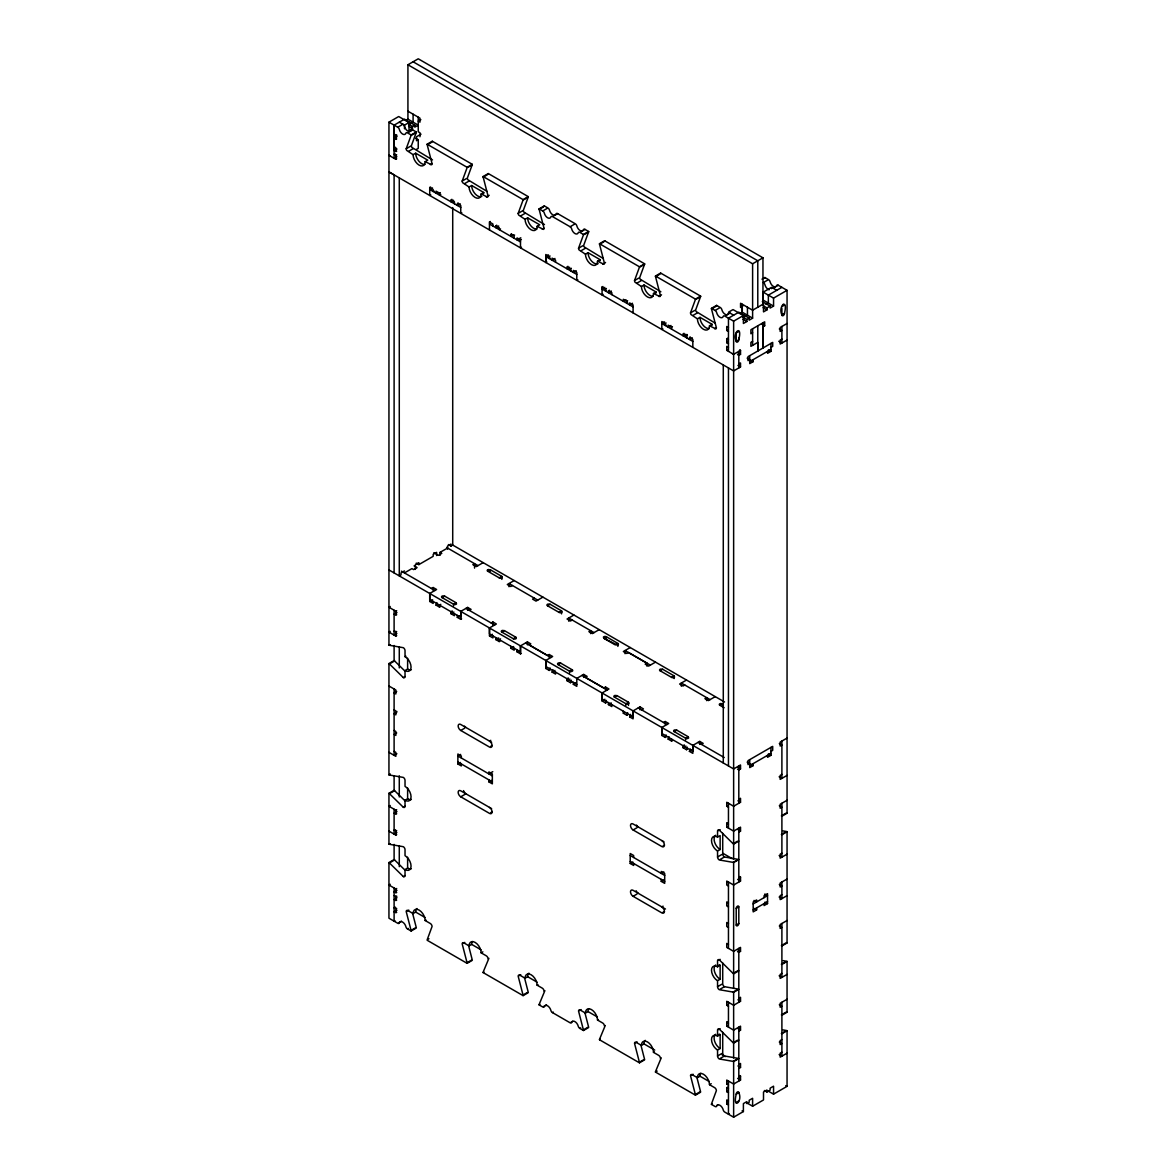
<?xml version="1.0" encoding="UTF-8"?>
<svg xmlns="http://www.w3.org/2000/svg" width="1176" height="1176" viewBox="0 0 1176 1176"><rect width="100%" height="100%" fill="white"/><g stroke="black" fill="none" stroke-linecap="round" stroke-linejoin="round"><path stroke-width="1.5" d="M431.46 588.5L433.18 587.515L436.619 589.499L429.725 593.483L429.725 599.451L460.757 617.356L460.757 611.388L467.651 607.419L471.091 609.403L469.371 610.403M447.541 549.236L447.541 546.046L450.981 544.062L450.981 546.046L452.716 545.061L452.716 207.564M491.2 623.001L492.92 622.001L496.375 624L489.481 627.969L489.481 633.952L520.498 651.857L520.498 645.889L527.392 641.905L530.832 643.889L529.112 644.889L547.487 655.517L549.207 654.518L552.661 656.502L545.767 660.486L545.767 666.454L576.784 684.373M573.344 682.374L573.344 684.359L576.799 686.343L576.799 678.39L583.678 674.421L587.133 676.406L585.398 677.405L603.803 688.004L605.522 687.019L608.962 689.004L602.068 692.987L602.068 698.956L633.1 716.86L633.1 710.892L639.994 706.908L643.434 708.908L641.714 709.892M663.543 722.505L665.263 721.505L668.718 723.505L661.823 727.474L661.823 733.442L692.84 751.361L692.84 745.393L699.735 741.409L703.189 743.394L701.455 744.393M733.633 859.171L733.633 321.166L743.394 315.536L743.394 323.488L746.848 321.504L746.848 319.505L742.967 317.27M736.22 334.778L736.22 341.231A1.823 1.058 -60 0 0 737.514 341.981A1.823 1.058 -60 0 0 738.807 339.746C742.747 323.415 731.942 332.352 736.22 341.231L738.807 339.746L738.807 337.6M757.785 307.23L757.785 260.793L413.099 61.784M762.959 304.246L762.959 257.809L418.259 58.8L407.925 64.768L407.925 119.158L418.244 125.156L414.79 127.14L414.79 125.156L404.485 119.158M781.893 308.406L781.893 314.874A1.823 1.058 -60 0 0 783.187 315.609A1.823 1.058 -60 0 0 784.48 313.375C788.42 297.043 777.615 305.995 781.893 314.874L784.465 313.375M781.393 815.865A2.44 1.411 60 0 0 781.893 816.232L787.053 813.248L787.053 290.325L778.247 285.239A2.44 1.411 60 0 0 776.63 285.636A4.88 2.822 60 0 1 776.145 286.4M396.694 136.681L396.915 135.857M413.099 154.688L415.687 153.189L427.741 160.156L425.168 161.656A8.526 4.925 60 0 1 419.126 165.14A8.526 4.925 60 0 1 413.099 154.688L406.705 150.41A2.44 1.411 60 0 1 406.205 148.72L411.056 135.505A2.44 1.411 60 0 0 411.13 134.975L416.304 131.991L412.673 129.889A2.44 1.411 60 0 0 411.041 130.286A4.88 2.822 60 0 1 410.556 131.05M416.304 131.991A2.44 1.411 60 0 1 416.23 132.52L411.38 145.736A2.44 1.411 60 0 0 411.879 147.426L432.518 159.921M469.077 187.013L471.664 185.514L483.733 192.482L481.146 193.966A8.526 4.925 60 0 1 475.119 197.45A8.526 4.925 60 0 1 469.077 187.013L462.697 182.736A2.44 1.411 60 0 1 462.183 181.045L467.048 167.83A2.44 1.411 60 0 0 467.107 167.301L472.282 164.317L432.298 141.223L427.123 144.207A2.396 1.382 60 0 0 427.167 144.663L432.062 163.64A2.44 1.411 60 0 1 431.548 164.758L425.168 161.656M472.282 164.317A2.44 1.411 60 0 1 472.208 164.846L467.357 178.046A2.44 1.411 60 0 0 467.857 179.752L487.011 191.379M525.069 219.324L527.656 217.839L539.71 224.807L537.123 226.292A8.526 4.925 60 0 1 531.096 229.776A8.526 4.925 60 0 1 525.069 219.324L518.675 215.061A2.44 1.411 60 0 1 518.175 213.356L523.026 200.141A2.44 1.411 60 0 0 523.1 199.626L528.274 196.642L488.29 173.548L483.115 176.532A2.44 1.411 60 0 0 483.189 177.15L488.04 195.966A2.44 1.411 60 0 1 487.54 197.083L481.146 193.966M528.274 196.642A2.44 1.411 60 0 1 528.2 197.156L523.335 210.372A2.44 1.411 60 0 0 523.849 212.077L544.488 224.572M585.442 254.192L588.029 252.693L600.098 259.661L597.511 261.16A8.526 4.925 60 0 1 591.484 264.644A8.526 4.925 60 0 1 585.442 254.192L579.048 249.915A2.44 1.411 60 0 1 578.548 248.224L583.399 235.009A2.44 1.411 60 0 0 583.472 234.48L588.647 231.496L585.016 229.394A2.44 1.411 60 0 0 583.384 229.776A4.88 2.822 60 0 1 580.135 230.555A4.88 2.822 60 0 1 576.887 226.027L576.637 225.366A2.44 1.411 60 0 0 575.255 223.763L557.644 213.606A2.44 1.411 60 0 0 556.028 213.988A4.88 2.822 60 0 1 552.779 214.767A4.88 2.822 60 0 1 549.53 210.239L549.28 209.563A2.44 1.411 60 0 0 547.898 207.976L544.268 205.874L539.093 208.858A2.44 1.411 60 0 0 539.167 209.46L544.018 228.291A2.44 1.411 60 0 1 543.518 229.394L537.123 226.292M588.647 231.496A2.44 1.411 60 0 1 588.573 232.025L583.722 245.24A2.44 1.411 60 0 0 584.222 246.931L603.361 258.573M641.42 286.518L644.007 285.018L656.076 291.986L653.489 293.471A8.526 4.925 60 0 1 647.462 296.955A8.526 4.925 60 0 1 641.42 286.503L635.04 282.24A2.44 1.411 60 0 1 634.525 280.535L639.391 267.334A2.44 1.411 60 0 0 639.465 266.805L644.624 263.821L604.64 240.727L599.481 243.711A2.396 1.382 60 0 0 599.51 244.167L604.405 263.145A2.44 1.411 60 0 1 603.891 264.262L597.511 261.16M644.624 263.821A2.44 1.411 60 0 1 644.551 264.35L639.7 277.551A2.44 1.411 60 0 0 640.214 279.256L660.838 291.751M697.412 318.828L699.999 317.344L712.053 324.311L709.481 325.796A8.526 4.925 60 0 1 703.439 329.28A8.526 4.925 60 0 1 697.412 318.828L691.018 314.565A2.44 1.411 60 0 1 690.518 312.86L695.369 299.645A2.44 1.411 60 0 0 695.442 299.116L700.617 296.131L660.633 273.053L655.458 276.037A2.44 1.411 60 0 0 655.532 276.654L660.383 295.47A2.44 1.411 60 0 1 659.883 296.587L653.489 293.471M700.617 296.131A2.44 1.411 60 0 1 700.543 296.661L695.692 309.876A2.44 1.411 60 0 0 696.192 311.581L715.331 323.209M488.907 958.322L483.189 972.038A2.44 1.411 60 0 0 483.115 972.567L523.1 995.646L528.274 992.662A2.44 1.411 60 0 0 528.2 992.059L524.555 977.947M544.885 990.648L539.167 1004.363A2.44 1.411 60 0 0 539.093 1004.892L542.739 1006.979A2.44 1.411 60 0 0 544.12 1006.979L544.841 1005.833A4.88 2.808 60 0 1 550.368 1009.023L551.103 1011.022A2.44 1.411 60 0 0 552.485 1012.61L570.095 1022.782A2.44 1.411 60 0 0 571.477 1022.782L572.197 1021.621A4.88 2.808 60 0 1 577.725 1024.811L578.46 1026.81A2.44 1.411 60 0 0 579.841 1028.412L583.472 1030.514L588.647 1027.53A2.44 1.411 60 0 0 588.573 1026.913L584.928 1012.801M605.258 1025.501L599.554 1039.216A2.44 1.411 60 0 0 599.481 1039.746L639.465 1062.825L644.624 1059.841A2.44 1.411 60 0 0 644.551 1059.238L640.92 1045.126M661.25 1057.827L655.532 1071.542A2.44 1.411 60 0 0 655.458 1072.071L695.442 1095.15L700.617 1092.166A2.44 1.411 60 0 0 700.543 1091.563L696.898 1077.437M405.014 671.158L394.607 660.956A2.44 1.411 60 0 0 394.107 660.574L388.947 663.573A2.44 1.411 60 0 1 389.432 663.94L403.309 677.552L405.029 676.553L405.029 670.585A8.526 4.925 60 0 0 411.056 667.101A8.526 4.925 60 0 0 405.029 656.649L405.029 650.681A2.44 1.411 60 0 0 403.309 647.697L389.432 645.286A2.44 1.411 60 0 1 388.947 645.095L388.947 122.172L398.708 116.527L409.027 122.51L409.027 130.477L412.467 128.478L412.467 126.493L408.587 124.259M396.871 156.731L394.107 158.319L394.107 125.156L403.882 119.511M405.632 120.496L407.925 119.158M388.947 122.172L397.753 127.243L402.06 124.759M399.281 122.172L404.485 125.141L409.027 122.51M409.63 124.156L413.099 122.157L413.099 114.19M420.846 119.658L418.259 121.157L419.994 122.157L419.994 118.173L407.925 111.206M394.107 134.431L396.694 134.931M412.467 126.493L414.79 125.156M396.694 136.93L394.107 138.415L396.694 138.915M408.351 132.374L412.673 129.889M411.923 135.005L416.23 132.52M421.037 134.152L416.51 136.754L416.51 140.738L418.244 139.738L418.244 148.367L416.51 149.367M396.988 149.029L394.107 150.69L396.694 151.189M394.974 153.835L394.107 154.335L396.694 154.835M406.205 148.72L410.512 146.236M408.792 151.204L413.099 148.72M389.976 155.923L388.947 155.335L395.842 159.319L396.694 158.819M428.637 144.001L431.504 142.34M430.328 164.64L432.062 163.64M430.769 194.863L429.725 195.466L429.725 187.513L430.592 187.013M467.901 167.33L472.208 164.846M432.474 187.91L429.71 189.498L460.742 207.417M434.032 190.982L433.18 191.482L433.18 189.498L429.725 187.513M436.913 192.644L436.046 193.143L436.046 191.159L439.501 193.143L440.353 192.644M462.183 181.045L466.49 178.546M440.794 194.393L439.501 195.128L439.501 193.143M464.77 183.529L469.077 181.045M483.189 177.15L487.496 174.665M453.569 200.273L450.981 201.772L451.849 199.288M460.183 203.757L457.302 205.418L458.17 202.934M486.32 196.965L489.187 195.304M461.786 212.782L460.757 213.37L460.757 205.418L457.302 203.433M523.893 199.655L528.2 197.156M489.466 229.967L489.481 221.999L490.333 221.5M498.668 225.983L495.802 227.644L496.654 225.145M518.175 213.356L522.482 210.871M520.762 215.84L525.069 213.356M500.535 228.879L499.241 229.629L499.241 227.644L495.802 225.645M539.167 209.46L543.474 206.976M539.093 208.858L542.739 210.96L547.046 208.475M513.324 234.774L510.737 236.258L511.589 233.774M553.337 216.09L557.644 213.606M520.792 237.758L517.058 239.904L517.058 237.919L520.498 239.904L521.365 239.419M542.298 229.276L544.018 228.291M521.527 247.269L520.498 247.871L520.498 239.904M542.739 210.96A2.44 1.411 60 0 1 544.12 212.547L544.356 213.224A4.88 2.822 60 0 0 547.604 217.751A4.88 2.822 60 0 0 550.853 216.972A2.44 1.411 60 0 1 552.485 216.59L570.095 226.748L574.403 224.263M580.709 231.878L585.016 229.394M546.811 261.866L545.782 262.469L545.752 256.515L548.501 254.913M584.266 234.509L588.573 232.025M545.782 262.469L545.782 254.501L549.221 256.5L550.089 256M550.089 257.985L549.221 258.485L549.221 256.5M554.969 258.485L552.088 260.146L552.088 258.147L555.542 260.146L555.542 262.13M578.548 248.224L582.855 245.725M581.135 250.709L585.442 248.224M599.554 244.329L603.861 241.844M569.61 267.275L567.038 268.76L567.89 266.276M567.038 266.776L570.478 268.76L571.345 268.275M571.345 270.26L570.478 270.759L570.478 268.76M576.225 270.759L573.344 272.42L573.344 270.421L576.799 272.42L576.769 280.388L577.828 279.785M602.671 264.144L605.552 262.483M603.112 294.368L602.068 294.97L602.068 287.003L602.935 286.518M640.244 266.834L644.551 264.335M604.817 287.414L602.068 289.002L633.085 306.921M602.068 287.003L605.522 289.002L606.39 288.502M606.39 290.487L605.522 290.986L605.522 289.002M611.27 290.986L608.389 292.648L609.256 290.163M634.54 280.535L638.847 278.05M637.113 283.034L641.42 280.535M655.532 276.654L659.839 274.155M626.161 299.909L623.324 301.276L623.324 299.277L626.779 301.276L627.646 300.777M627.646 302.761L626.779 303.261L626.779 301.276M632.526 303.261L629.645 304.922L629.645 302.923L633.1 304.922L633.085 312.889M658.663 296.455L661.529 294.809M407.925 64.768L752.611 263.777L762.959 257.809M696.236 299.145L700.543 296.661M664.572 321.901L661.809 323.503L692.826 341.407M662.852 328.868L661.823 329.456L661.823 321.504L665.263 323.488L666.13 322.988M666.13 324.988L665.263 325.487L665.263 323.488M690.518 312.86L694.825 310.376M671.011 325.487L668.144 327.134L668.144 325.149L671.584 327.134L672.452 326.649M693.105 315.344L697.412 312.86M709.481 325.796L715.861 328.898A2.44 1.411 60 0 0 716.375 327.781L711.509 308.965A2.44 1.411 60 0 1 711.436 308.362L716.61 305.378L720.241 307.48A2.44 1.411 60 0 1 721.623 309.067L721.873 309.744A4.88 2.822 60 0 0 726.136 314.683M761.989 279.168L764.87 277.507L768.501 279.609A2.44 1.411 60 0 1 770.133 281.873A4.88 2.822 60 0 0 775.366 286.826M711.509 308.965L715.817 306.48M711.436 308.362L715.082 310.464L719.389 307.965M767.649 280.108L763.327 282.593A2.44 1.411 60 0 1 764.959 284.857A4.88 2.822 60 0 0 769.222 289.796M685.667 334.278L683.08 335.763L683.932 333.278M683.08 333.778L686.519 335.763L687.387 335.263M787.053 290.325L773.558 298.116L773.558 306.083L763.195 300.13L763.195 292.163L771.574 287.326L776.748 290.31M687.387 337.262L686.519 337.762L686.519 335.763M725.695 315.594L730.002 313.095A2.44 1.411 60 0 0 728.37 313.492A4.88 2.822 60 0 1 727.106 314.683M773.94 287.723L778.247 285.239M763.077 305.657L766.958 307.906L766.958 309.891L763.503 311.89L763.503 303.923L752.611 310.214L740.557 303.246L740.557 307.23L743.129 305.731M692.267 337.762L689.401 339.408L690.253 336.924M781.893 287.341L768.369 295.147L768.369 303.114M739.954 313.536L742.247 312.213L752.611 318.167L752.611 263.777M714.64 328.78L716.375 327.781M728.458 351.359L728.458 318.181L738.807 312.213L743.967 315.197L743.967 317.197L747.451 315.183L747.451 307.23M766.061 304.437L768.384 303.099M728.458 327.472L726.739 326.472L726.739 330.456L727.606 329.956M746.848 319.505L749.171 318.167L749.171 320.166L752.611 318.167M766.958 307.906L770.118 306.083L770.118 308.068L773.558 306.083M736.22 332.94L738.807 331.456M781.893 306.583L784.465 305.084L783.187 304.334M728.458 343.73L726.739 342.731L726.739 338.747L727.606 338.247M726.739 342.731L727.606 342.231M752.611 332.764L750.891 333.764L750.891 329.78L764.679 321.812L764.679 325.796L762.959 326.796L762.959 348.022L762.959 322.812M728.458 347.376L726.739 346.376L726.739 350.36L727.606 349.86M752.611 341.393L750.891 342.378L750.891 346.361L757.785 342.378L757.785 351.007L757.785 325.796M726.739 350.36L733.633 354.344L740.527 350.36L739.66 349.86M787.053 323.488L780.158 327.472L780.158 331.456L781.893 330.456L779.306 328.971M740.527 350.36L740.527 354.344L738.807 355.328L737.514 354.593M738.807 363.957L740.527 362.958L740.527 366.941L733.633 370.925L388.947 171.917L394.107 174.901L394.107 572.918M781.893 339.085L780.158 340.07L780.158 344.053L787.053 340.07M770.986 347.361L772.705 346.376L772.705 342.392L748.01 356.651L748.01 360.635L749.729 359.635L747.142 358.151M749.7 361.649L770.956 349.375M753.184 359.635L753.184 361.635L749.729 363.619L749.7 355.666M770.956 343.407L770.986 351.345L767.546 353.329L767.546 351.345M404.456 570.933L401.001 572.918L401.001 574.902L399.281 575.902L399.281 177.885M404.456 572.918L411.923 568.611L413.643 569.596L417.098 567.611L414.07 565.876M416.23 563.128L418.818 564.627L433.18 556.336L433.18 554.337L436.619 552.352L436.619 555.542M440.074 555.337L440.074 552.352L447.541 548.045M390.241 606.493L388.947 607.242L395.842 611.226L396.694 610.726M396.988 612.549L394.107 614.21L396.694 614.71M483.16 562.643L476.265 566.611L472.811 564.627L474.545 563.627L474.545 568.111M429.725 593.483L429.725 601.436L432.606 599.789M442.088 597.629L444.66 596.129L456.156 602.774L456.538 603.935A1.823 1.058 0 0 1 453.833 604.376L441.867 597.481A1.808 1.044 0 0 1 442.632 595.923L444.66 596.129M487.746 571.257L490.333 569.772L501.829 576.402L502.211 577.563A1.823 1.058 0 0 1 500.535 578.195A1.808 1.044 0 0 1 499.506 578.019L487.54 571.11A1.808 1.044 0 0 1 488.305 569.551M436.913 602.597L436.046 605.096L439.501 607.081L440.353 606.581M390.241 631.38L388.947 632.115L395.842 636.098L396.694 635.599M436.046 605.096L436.913 604.596M440.794 604.346L439.501 605.096L439.501 607.081M394.107 631.13L396.694 631.63M396.871 633.511L394.107 635.114L394.107 610.226M456.156 602.774L453.569 604.258L453.569 605.758M499.241 577.886L501.829 576.402L501.829 579.386M388.947 645.095L389.8 644.595M389.432 645.286L390.3 644.801M452.275 610.976L450.981 611.726L450.981 613.71L454.436 615.71L454.436 613.71M450.981 613.71L453.863 612.049M514.177 580.547L507.282 584.531L510.737 586.515L512.457 585.516M457.302 615.371L457.302 617.356L460.183 615.71M457.302 617.356L460.757 619.355L461.609 618.855M390.3 663.44L394.607 660.956M405.029 656.649L405.896 656.149M405.029 670.585L407.616 669.085A8.526 4.925 60 0 0 411.321 669.761M534.286 598.128L532.566 599.113L536.006 601.112L542.9 597.129M489.481 627.969L489.481 635.937L492.347 634.276M396.694 691.488L394.107 692.987L395.842 693.987L395.842 690.003L388.947 686.02M501.829 632.115L504.416 630.63L515.896 637.26L516.293 638.421A1.823 1.058 0 0 1 513.574 638.877L501.608 631.968A1.808 1.044 0 0 1 502.387 630.424L504.416 630.63M547.501 605.758L550.089 604.258L561.569 610.888L561.952 612.064A1.823 1.058 0 0 1 559.247 612.505L547.281 605.611A1.808 1.044 0 0 1 548.06 604.052L550.089 604.258M495.802 637.598L495.802 639.582L498.668 637.921M500.535 638.833L499.241 639.582L499.241 641.567L500.109 641.082M513.324 638.759L515.896 637.26M558.982 612.387L561.569 610.888L561.569 613.872M510.737 646.212L510.737 648.211L513.603 646.55M573.932 615.033L567.038 619.017L570.478 621.016L572.197 620.017M517.058 649.872L517.058 651.857L517.91 651.357M517.058 651.857L520.498 653.841L521.365 653.341M396.694 732.957L394.107 734.441L395.842 735.441L395.842 731.457L394.107 730.458M599.216 629.63L592.322 633.599L588.882 631.615L590.602 630.615L590.602 633.599M396.871 753.742L394.107 755.345L394.107 689.004M545.782 660.486L545.782 668.438L546.634 667.939M550.089 667.939L549.221 670.423L550.089 669.938M558.13 664.631L560.717 663.132L572.403 669.923A1.837 1.058 0 0 1 572.183 671.261A1.837 1.058 0 0 1 569.86 671.393L557.894 664.484A1.837 1.058 0 0 1 558.115 663.132A1.837 1.058 0 0 1 560.467 662.999L560.702 663.146M552.955 669.6L552.088 672.084L555.542 674.083L555.542 672.084M552.088 672.084L554.969 670.423M491.627 742.321L460.757 724.49A3.66 2.117 60 0 0 458.17 725.989A3.66 2.117 60 0 0 460.757 730.458L464.623 728.223M388.947 663.573L388.947 774.808L390.241 774.058M388.947 774.808A2.44 1.411 60 0 0 389.432 775.013L390.3 774.514M572.197 669.761L569.61 671.261L569.61 672.745M568.331 677.979L567.038 678.728L567.038 680.713L570.478 682.697L571.345 682.198M567.038 680.713L569.904 679.052M571.345 680.213L570.478 682.697M630.233 647.535L623.339 651.519L626.793 653.503L628.513 652.518L646.888 663.132L646.888 666.116M573.344 684.359L576.225 682.697M405.014 870.167L394.607 859.95A2.44 1.411 60 0 0 394.107 859.582L388.947 862.567A2.44 1.411 60 0 1 389.432 862.949L403.309 876.561L405.029 875.561L405.029 869.593A8.526 4.925 60 0 0 411.056 866.109A8.526 4.925 60 0 0 405.029 855.658L405.029 849.689A2.44 1.411 60 0 0 403.309 846.705L389.432 844.294A2.44 1.411 60 0 1 388.947 844.103L388.947 793.285L394.107 790.301A2.44 1.411 60 0 1 394.607 790.669L405.014 800.871M390.3 793.153L394.607 790.669M460.639 754.419L457.876 756.006L492.347 775.91M490.774 740.336L489.481 741.071A3.66 2.117 60 0 1 492.068 745.555L490.774 746.304M461.33 757.991L461.33 756.006L457.876 754.007L457.876 763.959L460.463 762.474M390.241 805.501L388.947 806.251L395.842 810.235L396.694 809.735M388.947 793.285A2.44 1.411 60 0 1 389.432 793.653L403.309 807.265L405.029 806.266L405.029 800.297L407.616 798.813A8.526 4.925 60 0 0 411.321 799.474M646.888 663.132L645.154 664.131L648.608 666.116L655.502 662.132M396.988 811.558L394.107 813.219L396.694 813.718M602.068 692.987L602.068 700.94L604.949 699.279M606.39 700.44L605.522 702.939L606.39 702.44M614.431 697.133L617.018 695.633L628.499 702.263L628.881 703.439A1.823 1.058 0 0 1 626.176 703.88L614.21 696.986A1.808 1.044 0 0 1 614.989 695.428L617.018 695.633M660.104 670.761L662.676 669.262L674.171 675.906L674.554 677.067A1.823 1.058 0 0 1 671.849 677.523L659.883 670.614A1.808 1.044 0 0 1 660.647 669.056L662.676 669.262M608.389 702.601L608.389 704.586L611.27 702.939M492.773 771.677L488.907 773.911L488.907 771.926L492.347 773.911L492.347 783.863L488.907 781.878L488.907 779.879M394.974 829.639L394.107 830.138L396.694 830.638M396.871 832.52L394.107 834.107L394.107 809.235M491.627 808.647L460.757 790.831A3.66 2.117 60 0 0 458.17 792.315A3.66 2.117 60 0 0 460.757 796.799L464.623 794.564M388.947 831.123L395.842 835.107L396.694 834.607M488.907 781.878L491.48 780.379M671.584 677.391L674.171 675.906L674.171 678.552M388.947 844.103L389.8 843.604M389.432 844.294L390.3 843.809M623.324 711.23L623.324 713.215L624.191 712.715M627.646 712.715L626.779 715.199L627.646 714.714M686.519 680.051L679.625 684.035L683.08 686.02L684.799 685.02M630.512 714.376L629.645 716.86L633.1 718.859L633.1 710.892M629.645 716.86L632.526 715.199M390.3 862.449L394.607 859.95M490.774 812.631L492.068 811.896A3.66 2.117 60 0 0 489.481 807.412M405.029 869.593L407.616 868.094A8.526 4.925 60 0 0 411.321 868.77M390.241 884.278L388.947 885.028L395.842 889.012L396.694 888.512M715.243 696.633L708.349 700.617L704.909 698.617L706.629 697.633L706.629 700.617M661.823 727.474L661.823 735.441L662.676 734.941M396.988 890.335L394.107 891.996L396.694 892.496M666.13 734.941L665.263 737.425L666.13 736.926M674.171 731.619L676.759 730.134L688.254 736.764L688.636 737.925A1.823 1.058 0 0 1 685.917 738.381L673.966 731.472A1.808 1.044 0 0 1 674.73 729.928L676.759 730.134M722.431 703.762L720.403 703.542A1.808 1.044 0 0 0 719.624 705.1L722.431 703.762L722.431 705.262M668.997 736.602L668.144 739.087L671.584 741.071L672.452 740.586M668.144 739.087L668.997 738.587M394.107 895.642L396.694 896.141M396.915 897.185A1.823 1.058 -60 0 0 396.694 898.126L394.107 899.625L396.694 900.125M688.254 736.764L685.667 738.263L685.667 739.748M395.401 907.166L394.107 907.916L396.694 908.416M396.988 910.239L394.107 911.9L396.694 912.385M684.373 744.967L683.08 745.716L683.08 747.715L686.519 749.7L687.387 749.2M683.08 747.715L685.946 746.054M687.387 747.216L686.519 749.7M407.072 911.077L408.792 910.092M690.253 748.877L689.401 751.361L692.84 753.346L692.84 745.393M394.974 920.676L394.107 921.175L394.107 888.012M689.401 751.361L692.267 749.7M412.585 913.296L416.23 927.408A2.44 1.411 60 0 1 416.304 928.026L411.13 931.01A2.44 1.411 60 0 0 411.056 930.392L406.205 911.576A2.44 1.411 60 0 1 407.925 910.577L413.099 913.561L415.687 912.076A8.526 4.925 60 0 1 416.951 908.533M398.605 922.778L401.486 921.117M388.947 862.567L388.947 918.191L397.753 923.278A2.44 1.411 60 0 0 399.37 922.895A4.88 2.808 60 0 1 402.618 922.116A4.88 2.808 60 0 1 405.867 926.644A2.44 1.411 60 0 0 407.499 928.908L408.351 928.408M413.099 913.561A8.526 4.925 60 0 1 419.126 910.092A8.526 4.925 60 0 1 425.168 920.529L426.021 920.029M411.056 930.392L415.363 927.908M428.064 939.212L428.931 938.727M787.053 738.087L780.158 742.071L780.158 746.054L781.893 745.055L779.306 743.57M663.97 841.825L633.1 823.994A3.66 2.117 60 0 0 630.512 825.493A3.66 2.117 60 0 0 633.1 829.962L636.98 827.728M388.947 569.934L733.633 768.942L740.527 764.959L740.527 768.942L738.807 769.927L737.514 769.192M770.986 751.346L772.705 750.361L772.705 746.378L748.01 760.637L748.01 764.62L749.729 763.621L747.142 762.136M749.715 765.62L770.971 753.346M753.184 763.621L753.184 765.62L749.729 767.605L749.715 759.652M770.971 747.377L770.986 755.33L767.546 757.315L767.546 755.33M463.05 943.402L464.77 942.402M468.577 945.622L472.208 959.734A2.44 1.411 60 0 1 472.282 960.336L467.122 963.335A2.44 1.411 60 0 0 467.048 962.718L462.183 943.902A2.44 1.411 60 0 1 463.917 942.902L469.077 945.886L471.664 944.402A8.526 4.925 60 0 1 472.399 941.506M738.807 799.283L740.527 798.283L740.527 802.267L733.633 806.251L726.739 802.267L726.739 806.251L727.606 805.751M781.893 774.411L780.158 775.41L780.158 779.379L787.053 775.41M633.673 857.495L633.673 855.511L630.218 853.511L630.218 863.463L632.806 861.979M663.117 845.809L664.411 845.059A3.66 2.117 60 0 0 661.823 840.575M469.077 945.886A8.526 4.925 60 0 1 475.119 942.402A8.526 4.925 60 0 1 481.146 952.854L482.866 951.854M467.048 962.718L471.355 960.233M738.807 832.123L740.527 831.123L740.527 827.14L733.633 831.123L726.739 827.14L726.739 823.171L727.606 822.671M718.404 830.609L720.138 829.624M726.739 827.14L727.606 826.654M483.115 972.567L483.983 972.067M717.551 851.012A8.526 4.925 60 0 1 711.509 840.561A8.526 4.925 60 0 1 717.551 837.077L720.138 835.592L720.138 849.513L717.551 851.012L717.551 856.981A2.44 1.411 60 0 0 719.271 859.965L733.133 862.375A2.44 1.411 60 0 1 733.633 862.567L738.807 859.582A2.44 1.411 60 0 0 738.308 859.391L724.445 856.981L720.138 859.465M787.053 800.283L780.158 804.266L780.158 808.235L781.893 807.25L779.306 805.751M663.837 871.93L661.25 873.415L661.25 871.431L664.69 873.415L664.69 883.367L661.25 881.383L661.25 879.383M665.484 909.033L633.1 890.335A3.66 2.117 60 0 0 630.512 891.82A3.66 2.117 60 0 0 633.1 896.303L636.98 894.069M661.25 881.383L663.837 879.883M734 843.236L737.44 841.237M782.26 815.365L786.568 812.881A2.44 1.411 60 0 0 787.053 813.248M738.807 841.105L733.633 844.103A2.44 1.411 60 0 1 733.133 843.721L719.271 830.109A2.44 1.411 60 0 0 717.551 831.109L717.551 837.077M717.551 856.981L721.858 854.496M519.028 975.727L520.762 974.728M523.1 995.646A2.44 1.411 60 0 0 523.026 995.043L518.175 976.227A2.44 1.411 60 0 1 519.895 975.227L525.069 978.212L527.656 976.712A8.526 4.925 60 0 1 528.921 973.169M733.133 862.375L737.44 859.877M785.7 832.02L781.393 834.504A2.44 1.411 60 0 1 781.893 834.71L787.053 831.726L787.053 942.976L781.893 945.96A2.44 1.411 60 0 1 781.393 945.592M663.117 906.167L661.823 906.917A3.66 2.117 60 0 1 664.411 911.4L663.117 912.135M525.069 978.212A8.526 4.925 60 0 1 531.096 974.728A8.526 4.925 60 0 1 537.123 985.179L537.991 984.679M523.026 995.043L527.333 992.544M738.807 878.06L740.527 877.061L740.527 881.044L733.633 885.028L726.739 881.044L726.739 885.028L728.458 886.013M781.893 853.188L780.158 854.173L780.158 858.157L787.053 854.173M539.093 1004.892L539.96 1004.392M543.591 1006.494L546.472 1004.833M552.485 1012.61L553.337 1012.11M736.22 908.401L738.807 906.917L738.807 923.498A1.823 1.058 -60 0 1 737.514 925.732A1.823 1.058 -60 0 1 736.22 924.997L736.22 908.401A1.823 1.058 -60 0 1 737.514 906.167A1.823 1.058 -60 0 1 738.807 906.917M787.053 879.06L780.158 883.029L780.158 887.013L781.893 886.013L779.306 884.528M753.169 903.932L767.531 895.642L764.768 894.054M753.169 909.901L767.531 901.61M579.415 1010.581L581.135 1009.581M781.893 894.642L780.158 895.642L780.158 899.625L787.053 895.642M756.624 907.901L756.624 909.901L753.184 911.885L753.184 901.933L756.624 899.949L756.624 901.933L754.037 900.434M764.091 897.626L764.091 895.627L767.546 893.642L767.546 903.594L764.091 905.579L764.091 903.594M736.22 924.997L738.807 923.498M583.472 1030.514A2.44 1.411 60 0 0 583.399 1029.897L578.548 1011.081A2.44 1.411 60 0 1 580.268 1010.081L585.442 1013.065L588.029 1011.58A8.526 4.925 60 0 1 588.75 1008.685M570.948 1022.282L572.683 1021.283M579.841 1028.412L580.709 1027.912M585.442 1013.065A8.526 4.925 60 0 1 591.469 1009.581A8.526 4.925 60 0 1 597.511 1020.033L598.364 1019.533M583.399 1029.897L587.706 1027.412M718.404 960.336L720.138 959.337M787.053 920.514L780.158 924.498L780.158 928.481L781.893 927.482L779.306 925.982M728.458 944.402L726.739 943.402L726.739 947.386L733.633 951.355L740.527 947.386L740.527 951.355L738.807 952.354L737.514 951.605M717.551 980.725A8.526 4.925 60 0 1 711.509 970.288A8.526 4.925 60 0 1 717.551 966.804L720.138 965.305L720.138 979.24L717.551 980.725L717.551 986.693A2.44 1.411 60 0 0 719.271 989.692L733.133 992.088A2.44 1.411 60 0 1 733.633 992.294L738.807 989.31A2.44 1.411 60 0 0 738.308 989.104L724.445 986.693L720.138 989.192M599.481 1039.746L600.333 1039.246M734 972.949L738.308 970.465M782.26 945.092L786.568 942.593A2.44 1.411 60 0 0 787.053 942.976M738.807 970.832L733.633 973.816A2.44 1.411 60 0 1 733.133 973.449L719.271 959.837A2.44 1.411 60 0 0 717.551 960.836L717.551 966.804M717.551 986.693L721.858 984.209M635.393 1042.906L637.113 1041.907M733.133 992.088L737.44 989.604M785.7 961.733L781.393 964.232A2.44 1.411 60 0 1 781.893 964.423L787.053 961.439L787.053 1012.257L781.893 1015.241A2.44 1.411 60 0 1 781.393 1014.873M639.465 1062.825A2.44 1.411 60 0 0 639.391 1062.222L634.54 1043.406A2.44 1.411 60 0 1 636.26 1042.406L641.42 1045.39L644.007 1043.906A8.526 4.925 60 0 1 645.286 1040.363M738.807 998.292L740.527 997.292L740.527 1001.276L733.633 1005.26L726.739 1001.276L726.739 1005.26L727.606 1004.76M781.893 973.419L780.158 974.419L780.158 978.388L787.053 974.419M641.42 1045.39A8.526 4.925 60 0 1 647.462 1041.907A8.526 4.925 60 0 1 653.489 1052.358L654.356 1051.858M639.391 1062.222L643.698 1059.738M738.807 1031.131L740.527 1030.132L740.527 1026.148L733.633 1030.132L726.739 1026.148L726.739 1022.179L727.606 1021.679M718.404 1029.617L720.138 1028.632M726.739 1026.148L727.606 1025.663M717.551 1050.021A8.526 4.925 60 0 1 711.509 1039.569A8.526 4.925 60 0 1 717.551 1036.085L720.138 1034.601L720.138 1048.522L717.551 1050.021L717.551 1055.989A2.44 1.411 60 0 0 719.271 1058.973L733.133 1061.384A2.44 1.411 60 0 1 733.633 1061.575L738.807 1058.591A2.44 1.411 60 0 0 738.308 1058.385L724.445 1055.989L720.138 1058.473M655.458 1072.071L657.178 1071.071M787.053 999.291L780.158 1003.275L780.158 1007.244L781.893 1006.259L779.306 1004.76M734 1042.245L737.44 1040.245M782.26 1014.373L786.568 1011.889A2.44 1.411 60 0 0 787.053 1012.257M738.807 1040.113L733.633 1043.097A2.44 1.411 60 0 1 733.133 1042.73L719.271 1029.118A2.44 1.411 60 0 0 717.551 1030.117L717.551 1036.085M717.551 1055.989L721.858 1053.505M691.385 1075.232L693.105 1074.232M695.442 1095.15A2.44 1.411 60 0 0 695.369 1094.547L690.518 1075.717A2.44 1.411 60 0 1 692.238 1074.732L697.412 1077.716L699.999 1076.216A8.526 4.925 60 0 1 700.72 1073.321M733.133 1061.384L737.44 1058.885M785.7 1031.029L781.393 1033.513A2.44 1.411 60 0 1 781.893 1033.719L787.053 1030.735L787.053 1086.359L773.558 1094.15L768.384 1091.166M738.807 1064.456L740.527 1063.472L740.527 1067.455L738.807 1068.44M781.893 1039.584L780.158 1040.584L780.158 1044.567L781.893 1043.568L779.306 1042.068M697.412 1077.716A8.526 4.925 60 0 1 703.439 1074.232A8.526 4.925 60 0 1 709.481 1084.684L711.201 1083.684M695.369 1094.547L699.676 1092.048M739.66 1075.57L740.527 1076.069L740.527 1080.053L733.633 1084.037L726.739 1080.053L726.739 1084.037L727.606 1083.537M738.807 1077.069L740.527 1076.069M781.893 1052.197L780.158 1053.182L780.158 1057.165L787.053 1053.182M728.458 1092.651L726.739 1091.666L726.739 1087.682L727.606 1087.183M726.739 1091.666L727.606 1091.166M747.451 1103.25L752.611 1106.234L752.611 1098.281L749.171 1100.266L749.171 1102.265L746.848 1103.602L746.848 1101.618L743.394 1103.602L743.394 1111.555L733.633 1117.2L724.828 1112.114A2.44 1.411 60 0 1 723.196 1109.85A4.88 2.808 60 0 0 719.947 1105.322A4.88 2.808 60 0 0 716.698 1106.101A2.44 1.411 60 0 1 715.082 1106.484L711.436 1104.396L712.303 1103.897M716.801 1105.499L717.669 1104.999M736.22 1094.15L738.807 1092.651A1.823 1.058 -60 0 0 737.514 1091.916A1.823 1.058 -60 0 0 736.22 1094.15C732.28 1110.482 743.085 1101.544 738.807 1092.651M728.458 1100.942L726.739 1099.957L726.739 1103.926L727.606 1103.441M736.22 1102.441L738.807 1100.942M729.326 1113.716L728.458 1114.216L728.458 1081.053M764.371 1090.505L766.958 1091.989L770.118 1090.167L770.118 1088.182L773.558 1086.183L773.558 1094.15M752.611 1106.234L763.503 1099.957L763.503 1091.989L766.958 1090.005L766.958 1091.989M488.319 569.551L490.333 569.772L490.333 571.257M783.098 830.918L786.568 831.52A2.44 1.411 60 0 1 787.053 831.726M389.432 775.013L403.309 777.409A2.44 1.411 60 0 1 405.029 780.394L405.029 786.362A8.526 4.925 60 0 1 411.056 796.813A8.526 4.925 60 0 1 405.029 800.297M783.098 960.645L786.568 961.248A2.44 1.411 60 0 1 787.053 961.439M783.098 1029.926L786.568 1030.529A2.44 1.411 60 0 1 787.053 1030.735M513.309 234.774L513.559 234.906A1.837 1.058 0 0 0 514.603 235.082M763.195 292.163L773.558 298.116M762.327 301.615L770.118 306.083M763.077 307.656L766.958 309.891M740.557 307.23L742.276 308.215L742.276 313.522M762.092 324.311L764.679 325.796M749.171 318.167L743.996 315.183L743.996 317.182M743.394 315.536L733.03 309.582L728.488 312.199L733.662 315.183M408.587 126.244L412.467 128.478M742.967 319.269L746.848 321.504M778.747 341.246L781.893 343.069L781.893 326.472M411.13 134.975L407.499 132.873A2.44 1.411 60 0 0 405.867 133.27A4.88 2.822 60 0 1 402.618 134.049A4.88 2.822 60 0 1 399.37 129.507L399.134 128.846A2.44 1.411 60 0 0 397.753 127.243M427.123 144.207L467.107 167.301M483.115 176.532L523.1 199.626M583.472 234.48L579.841 232.378A2.44 1.411 60 0 0 578.21 232.774A4.88 2.822 60 0 1 574.961 233.539A4.88 2.822 60 0 1 571.712 229.011L571.477 228.35A2.44 1.411 60 0 0 570.095 226.748M599.481 243.711L639.465 266.805M655.458 276.037L695.442 299.116M733.633 321.166L724.828 316.079A2.44 1.411 60 0 0 723.196 316.476A4.88 2.822 60 0 1 719.947 317.255A4.88 2.822 60 0 1 716.698 312.728L716.463 312.052A2.44 1.411 60 0 0 715.082 310.464M415.657 138.254L418.244 139.738M768.398 349.86L770.986 351.345M726.739 330.456L728.458 331.456M394.107 146.706L395.842 147.706L395.842 151.689M726.739 338.747L728.458 339.746M737.646 352.682L740.527 354.344M750.597 360.135L753.184 361.635M450.981 199.773L454.436 201.772L454.436 203.757M489.481 221.999L492.92 223.984L492.92 225.983M510.737 234.274L514.177 236.258L514.177 238.258M608.389 290.663L611.843 292.648L611.843 294.632M689.401 337.424L692.84 339.408L692.826 347.376M737.94 365.442L740.527 366.941M489.466 223.999L520.483 241.903M545.752 256.515L576.769 274.42M452.569 544.973L724.548 701.999M448.394 544.562L450.981 546.046M446.615 547.501L477.985 565.627M537.726 600.113L509.002 583.531L509.002 586.721M594.027 632.615L568.758 618.032L568.758 621.207M650.328 665.116L625.059 650.534L625.059 653.709M710.083 699.617L681.36 683.035L681.36 686.211M719.844 705.262L724.151 707.746M440.074 552.352L441.794 553.352L438.354 555.337L433.826 552.72M768.398 753.845L770.986 755.33M779.129 776.792L781.893 778.394L781.893 741.071M750.597 764.121L753.184 765.62M401.398 571.154L434.9 590.499M465.916 608.404L494.64 624.985M525.672 642.904L550.941 657.487M581.973 675.406L607.242 690.003M638.274 707.908L666.998 724.49M698.015 742.409L724.24 757.535M737.646 767.281L740.527 768.942M429.725 601.436L433.18 603.435L433.18 601.436M489.481 635.937L492.92 637.921L492.92 635.937M495.802 639.582L499.241 641.567M510.737 648.211L514.177 650.196L514.177 648.211M545.782 668.438L549.221 670.423M602.068 700.94L605.522 702.939M608.389 704.586L611.843 706.585L611.843 704.586M623.324 713.215L626.779 715.199M661.823 735.441L665.263 737.425M737.94 800.783L740.527 802.267M726.739 806.251L728.458 807.25M726.739 823.171L728.458 824.155M737.94 829.639L740.527 831.123M779.129 855.569L781.893 857.157L781.893 803.267M722.74 853.203L732.266 858.7M779.129 897.038L781.893 898.626L781.893 882.044M739.66 876.561L740.527 877.061M737.646 879.383L740.527 881.044M764.959 902.095L767.546 903.594M460.757 730.458L489.481 747.054A3.66 2.117 60 0 0 492.068 745.555M633.1 829.962L661.823 846.544A3.66 2.117 60 0 0 664.411 845.059M754.037 908.401L756.624 909.901M394.107 709.907L395.842 710.892L395.842 714.876L394.107 713.876L396.694 712.391A1.823 1.058 -60 0 1 396.915 711.451M728.458 902.933L726.739 901.933L726.739 905.917L728.458 906.917M630.218 855.511L664.69 875.4M457.876 761.975L492.347 781.878M630.218 861.479L664.69 881.383M457.876 763.959L461.33 765.958L461.33 763.959M630.218 863.463L633.673 865.462L633.673 863.463M728.458 923.498L726.739 922.498L726.739 926.482L728.458 927.482M394.107 751.361L395.842 752.361L395.842 756.33L388.947 752.361M737.646 949.708L740.527 951.355M779.129 975.801L781.893 977.403L781.893 923.498M460.757 796.799L489.481 813.38A3.66 2.117 60 0 0 492.068 811.896M633.1 896.303L661.823 912.885A3.66 2.117 60 0 0 664.411 911.4M737.94 999.791L740.527 1001.276M726.739 1005.26L728.458 1006.259M726.739 1022.179L728.458 1023.164M737.94 1028.647L740.527 1030.132M779.129 1054.578L781.893 1056.166L781.893 1002.275M785.759 1085.61L787.053 1086.359M722.167 1054.857L725.239 1056.636M737.94 1065.956L740.527 1067.455M737.646 1078.392L740.527 1080.053M726.739 1084.037L728.458 1085.022M726.739 1087.682L728.458 1088.682M415.687 912.076L425.065 917.486M471.664 944.402L481.058 949.811M527.656 976.712L537.035 982.136M588.029 1011.58L597.408 1016.99M644.007 1043.906L654.738 1050.094M699.999 1076.216L709.378 1081.641M425.168 920.529L430.328 923.513A2.44 1.411 60 0 1 432.062 926.497L427.197 939.712A2.44 1.411 60 0 0 427.138 940.241L467.122 963.335M481.146 952.854L486.32 955.838A2.44 1.411 60 0 1 488.04 958.822M537.123 985.179L542.298 988.163A2.44 1.411 60 0 1 544.018 991.148M597.511 1020.033L602.685 1023.017A2.44 1.411 60 0 1 604.405 1026.001M653.489 1052.358L658.663 1055.342A2.44 1.411 60 0 1 660.383 1058.327M709.481 1084.684L714.64 1087.668A2.44 1.411 60 0 1 716.375 1090.652L711.509 1103.867A2.44 1.411 60 0 0 711.436 1104.396M742.1 1110.82L743.394 1111.555M726.739 1103.926L728.458 1104.926M407.499 928.908L411.13 931.01M732.339 353.594L733.633 354.344M604.685 241.183L604.714 241.345A2.396 1.382 60 0 1 604.64 240.727M432.371 141.84L432.342 141.679A2.396 1.382 60 0 1 432.298 141.223M752.611 328.78L752.611 345.362M742.247 304.261L742.247 312.213M738.807 351.359L738.807 367.941M738.807 765.958L738.807 803.267M738.807 828.139L738.807 882.044M738.807 948.37L738.807 1002.275M738.807 1027.148L738.807 1081.053M733.633 862.567L733.633 988.237M733.633 992.294L733.633 1057.974M733.633 1061.575L733.633 1117.2M728.458 367.941L728.458 765.958M728.458 803.267L728.458 828.139M728.458 882.044L728.458 948.37M728.458 1002.275L728.458 1027.148M723.284 364.957L723.284 762.959M722.711 833.299L722.711 853.997A2.44 1.411 60 0 0 724.445 856.981M722.711 963.012L722.711 983.709A2.44 1.411 60 0 0 724.445 986.693M722.711 1032.307L722.711 1053.005A2.44 1.411 60 0 0 724.445 1055.989M699.735 741.409L699.735 744.393M671.584 327.134L671.584 329.133M671.584 739.087L671.584 741.071M665.263 721.505L665.263 724.49M639.994 706.908L639.994 709.892M628.499 705.453L628.499 702.263L625.911 703.762L625.911 705.262M617.87 646.388L617.87 643.404L606.14 636.628A1.823 1.058 0 0 0 603.42 637.083L603.817 638.245L617.327 645.11A1.823 1.058 0 0 0 618.091 643.537L615.283 644.889L603.803 638.259L606.39 636.76L606.39 638.259M605.522 687.019L605.522 690.003M583.678 674.421L583.678 677.405M549.207 654.518L549.207 657.502M527.392 641.905L527.392 644.889M520.498 645.889L520.498 653.841M492.92 622.001L492.92 624.985M467.651 607.419L467.651 610.403M460.757 611.388L460.757 619.355M433.18 587.515L433.18 590.499M419.994 136.739L419.994 132.77L418.259 131.771L418.244 117.188M418.818 564.627L418.818 562.643L415.363 564.627L415.363 569.404M407.616 658.251L407.616 669.085M407.616 787.964L407.616 798.813M407.616 857.26L407.616 868.094M404.485 125.141L404.485 128.801M399.281 646.697L399.281 667.909M399.281 775.778L399.281 796.975M399.281 845.632L399.281 866.683M395.842 135.431L395.842 139.415M395.842 155.335L395.842 159.319M395.842 611.226L395.842 615.21M395.842 632.115L395.842 636.098M395.842 810.235L395.842 814.218M395.842 831.123L395.842 835.107M395.842 889.012L395.842 892.981M395.842 896.641L395.842 900.61M395.842 908.901L395.842 912.885M394.107 125.156L394.107 150.028M394.107 645.492L394.107 661.382M394.107 776.322L394.107 790.448M394.107 844.412L394.107 860.2M771.456 288.62A2.44 1.411 60 0 1 773.088 288.223M764.944 278.124A2.44 1.411 60 0 1 764.87 277.507M598.143 263.659A8.526 4.925 60 0 1 591.646 261.16A8.526 4.925 60 0 1 588.029 252.708M600.083 259.661A8.526 4.925 60 0 1 600.01 260.763M653.341 296.234A8.541 4.925 60 0 1 647.168 292.971A8.541 4.925 60 0 1 644.007 285.004M656.076 291.986A8.541 4.925 60 0 1 656.002 293.089M660.706 273.67A2.44 1.411 60 0 1 660.633 273.053M709.319 328.56A8.526 4.925 60 0 1 703.16 325.296A8.526 4.925 60 0 1 699.999 317.344M712.068 324.311A8.526 4.925 60 0 1 711.98 325.399M716.684 305.981A2.44 1.411 60 0 1 716.61 305.378M402.912 124.259A2.44 1.411 60 0 1 404.294 125.861L404.544 126.523A4.88 2.822 60 0 0 409.777 131.477M425.021 164.405A8.526 4.925 60 0 1 418.847 161.141A8.526 4.925 60 0 1 415.687 153.203M481.778 196.48A8.541 4.925 60 0 1 475.266 193.981A8.541 4.925 60 0 1 471.664 185.514M483.733 192.482A8.541 4.925 60 0 1 483.645 193.584M488.363 174.166A2.44 1.411 60 0 1 488.29 173.548M536.976 229.055A8.526 4.925 60 0 1 530.817 225.792A8.526 4.925 60 0 1 527.656 217.839M544.312 206.329A2.44 1.411 60 0 1 544.268 205.874M720.138 849.513A8.526 4.925 60 0 1 714.611 842.163A8.526 4.925 60 0 1 715.699 835.269M405.029 676.553A2.44 1.411 60 0 1 403.309 677.552M465.916 793.815A3.66 2.117 60 0 1 464.094 791.889M463.77 791.242A3.66 2.117 60 0 1 463.535 790.595M465.916 727.474A3.66 2.117 60 0 1 464.491 726.151M638.274 893.319A3.66 2.117 60 0 1 636.113 890.747M638.274 826.978A3.66 2.117 60 0 1 636.437 825.052M720.138 1048.522A8.526 4.925 60 0 1 714.611 1041.172A8.526 4.925 60 0 1 715.699 1034.277M719.139 1034.116A8.526 4.925 60 0 1 720.138 1034.601M405.029 875.561A2.44 1.411 60 0 1 403.309 876.561M405.029 806.266A2.44 1.411 60 0 1 403.309 807.265M720.138 979.24A8.526 4.925 60 0 1 714.611 971.876A8.526 4.925 60 0 1 715.699 964.996M719.139 964.835A8.526 4.925 60 0 1 720.138 965.305M687.313 334.572A1.837 1.058 0 0 1 686.563 334.572"/></g></svg>
